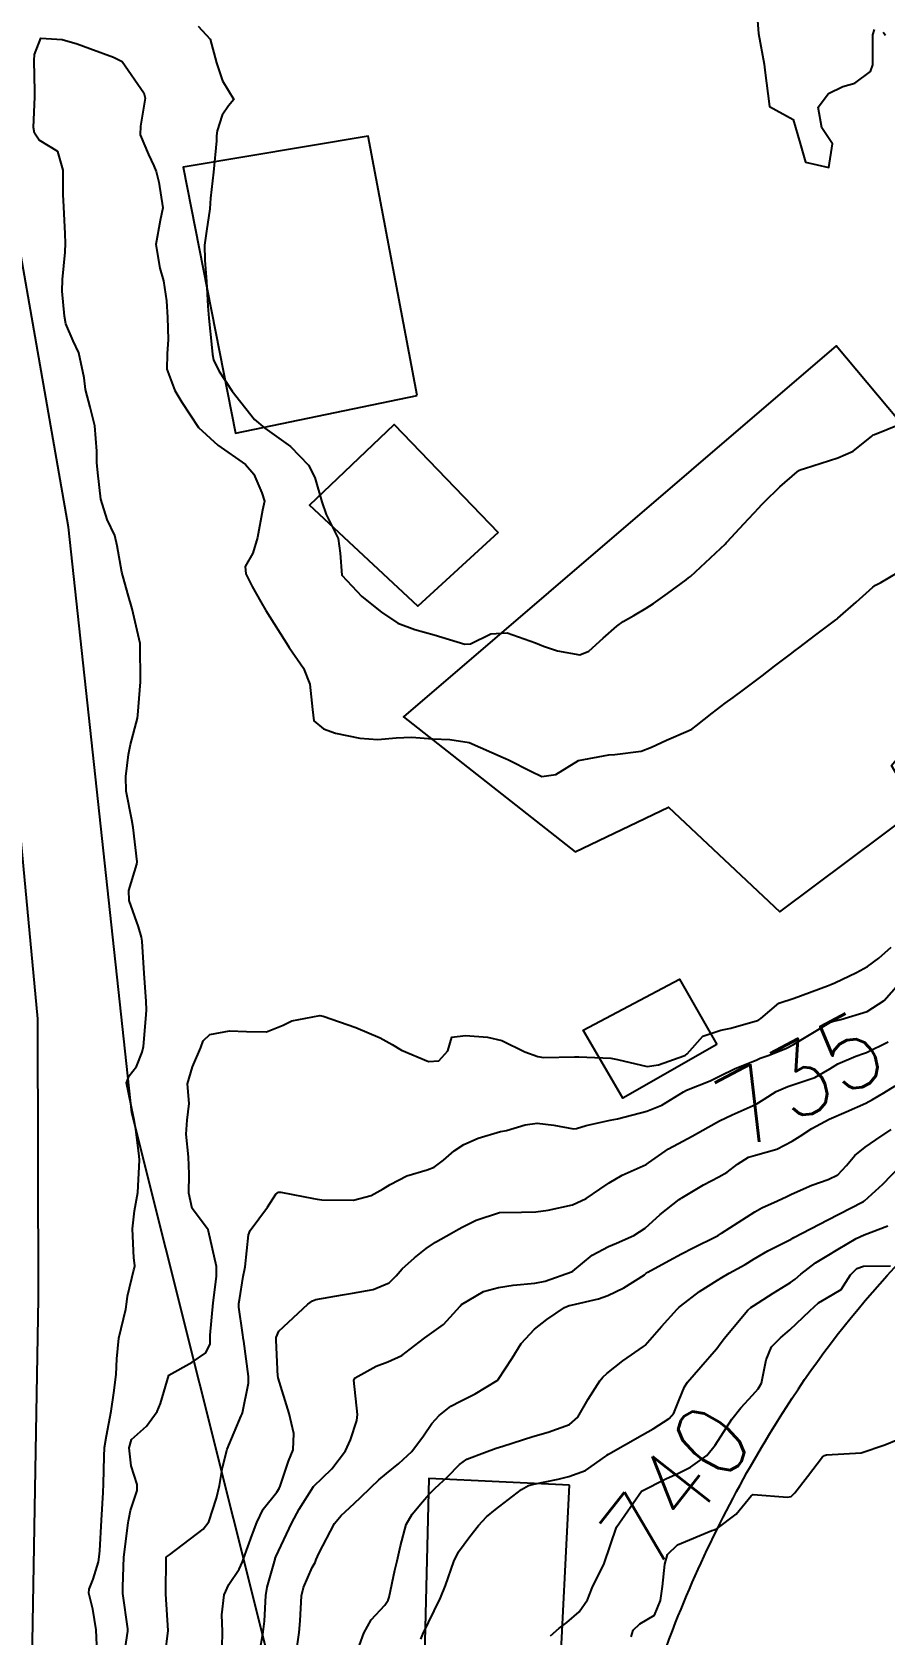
# Model space of a CAD drawing. Header units: metres. Extents: x 318500 to 325275, y 7408834 to 7428799.
# Drawn here: x 323894.2 to 323941, y 7420332.6 to 7420420.6 of the extents above; entities that cross this region are included whole.
import ezdxf
from ezdxf.enums import TextEntityAlignment as Align

# ---------------------------------------------------------------- set-up
doc = ezdxf.new("R2010")
doc.units = ezdxf.units.M
doc.header["$MEASUREMENT"] = 0
for name, color, linetype in [('Canaleta de Drenagem', 151, 'Continuous'), ('Cotas', 45, 'Continuous'), ('Curvas de Nivel 1m', 11, 'Continuous'), ('Curvas de Nivel 5m', 15, 'Continuous'), ('Divisas', 45, 'Continuous'), ('Edificações', 30, 'Continuous'), ('Vias Primárias', 230, 'Continuous')]:
    doc.layers.add(name, color=color, linetype=linetype)
doc.styles.add('Style-STANDARD', font='STANDARD.shx')

msp = doc.modelspace()

# ---------------------------------------------------------------- linework, layer by layer
at = {"layer": 'Canaleta de Drenagem'}
msp.add_lwpolyline([(323891.916, 7420394.739), (323892.932, 7420383.223), (323894.503, 7420366.435), (323894.543, 7420351.101), (323894.195, 7420331.224), (323894.083, 7420323.289), (323892.767, 7420306.564), (323891.672, 7420295.265), (323889.429, 7420281.531), (323886.764, 7420268.889), (323883.929, 7420253.928), (323876.895, 7420228.129), (323870.146, 7420208.276), (323866.963, 7420198.976)], dxfattribs=at)
at = {"layer": 'Curvas de Nivel 1m', "flags": 128}
for points, elevation in [([(323897.801, 7420331.234), (323897.732, 7420332.937), (323897.537, 7420334.066), (323897.326, 7420334.943), (323897.339, 7420335.158), (323897.561, 7420335.701), (323897.851, 7420336.66), (323897.892, 7420336.935), (323897.916, 7420337.268), (323898.017, 7420338.934), (323898.1, 7420340.456), (323898.128, 7420340.933), (323898.154, 7420342.431), (323898.183, 7420342.932), (323898.297, 7420343.561), (323898.545, 7420344.927), (323898.686, 7420345.934), (323898.822, 7420346.923), (323898.853, 7420347.793), (323898.963, 7420348.922), (323899.352, 7420350.512), (323899.411, 7420350.915), (323899.445, 7420351.235), (323899.786, 7420352.667), (323899.844, 7420352.855), (323899.845, 7420352.909), (323899.796, 7420353.336), (323899.719, 7420354.912), (323899.83, 7420355.905), (323900.013, 7420356.917), (323900.094, 7420358.689), (323900.074, 7420358.917), (323899.892, 7420360.375), (323899.806, 7420360.921), (323899.767, 7420361.055), (323899.378, 7420362.925), (323899.53, 7420363.32), (323899.934, 7420363.831), (323900.247, 7420364.614), (323900.31, 7420364.915), (323900.454, 7420366.431), (323900.477, 7420366.913), (323900.47, 7420367.398), (323900.35, 7420368.915), (323900.239, 7420370.705), (323900.21, 7420370.917), (323900.038, 7420371.476), (323899.533, 7420372.925), (323899.515, 7420373.476), (323899.955, 7420374.921), (323899.963, 7420375.04), (323899.755, 7420376.924), (323899.68, 7420377.358), (323899.373, 7420378.928), (323899.347, 7420379.729), (323899.499, 7420380.927), (323899.603, 7420381.491), (323899.985, 7420382.922), (323900.016, 7420383.098), (323900.15, 7420384.921), (323900.152, 7420384.979), (323900.144, 7420386.921), (323900.133, 7420387.03), (323899.699, 7420388.926), (323899.466, 7420389.74), (323899.123, 7420390.932), (323898.874, 7420392.372), (323898.746, 7420392.936), (323898.333, 7420393.83), (323897.971, 7420394.946), (323897.806, 7420396.39), (323897.764, 7420396.949), (323897.755, 7420397.574), (323897.657, 7420398.951), (323897.386, 7420399.985), (323897.143, 7420400.959), (323897.072, 7420401.596), (323896.777, 7420402.965), (323896.46, 7420403.615), (323896.057, 7420404.56), (323895.986, 7420404.977), (323895.867, 7420406.346), (323895.875, 7420406.98), (323896.033, 7420408.485), (323896.048, 7420408.977), (323896.029, 7420409.487), (323895.951, 7420410.979), (323895.906, 7420411.644), (323895.906, 7420412.98), (323895.613, 7420413.998), (323894.606, 7420414.633), (323894.345, 7420415.003), (323894.297, 7420415.321), (323894.354, 7420417.003), (323894.359, 7420417.289), (323894.326, 7420419.003), (323894.344, 7420419.333), (323894.682, 7420420.217), (323895.855, 7420420.156), (323896.679, 7420419.906), (323897.371, 7420419.654), (323898.672, 7420419.186), (323899.14, 7420418.935), (323900.339, 7420417.228), (323900.408, 7420416.922), (323900.148, 7420415.394), (323900.144, 7420414.925), (323900.599, 7420413.837), (323900.893, 7420413.215), (323901.005, 7420412.914), (323901.165, 7420412.327), (323901.373, 7420410.908), (323901.239, 7420410.221), (323900.987, 7420408.913), (323901.215, 7420407.607), (323901.406, 7420406.907), (323901.575, 7420405.823), (323901.641, 7420404.903), (323901.675, 7420403.689), (323901.621, 7420402.902), (323901.604, 7420402.065), (323902.043, 7420400.896), (323902.421, 7420400.261), (323903.337, 7420398.876), (323904.386, 7420397.899), (323905.918, 7420396.845), (323906.365, 7420396.303), (323906.813, 7420395.292), (323906.958, 7420394.831), (323906.844, 7420394.331), (323906.568, 7420392.836), (323906.307, 7420391.974), (323905.896, 7420391.244), (323905.933, 7420390.844), (323906.283, 7420390.144), (323906.75, 7420389.306), (323907.025, 7420388.829), (323908.241, 7420386.889), (323908.296, 7420386.809), (323909.093, 7420385.662), (323909.431, 7420384.792), (323909.584, 7420383.404), (323909.659, 7420382.788), (323910.183, 7420382.339), (323910.847, 7420382.107), (323912.176, 7420381.838), (323913.163, 7420381.757), (323914.177, 7420381.85), (323915.004, 7420381.891), (323916.176, 7420381.794), (323917.112, 7420381.754), (323918.174, 7420381.599), (323920.036, 7420380.778), (323920.161, 7420380.721), (323920.334, 7420380.647), (323921.553, 7420380.028), (323922.151, 7420379.729), (323922.924, 7420379.841), (323924.16, 7420380.6), (323925.824, 7420380.916), (323926.165, 7420380.934), (323927.602, 7420381.115), (323928.172, 7420381.331), (323928.988, 7420381.722), (323930.186, 7420382.229), (323930.373, 7420382.332), (323930.61, 7420382.514), (323931.495, 7420383.206), (323932.209, 7420383.743), (323932.642, 7420384.055), (323933.21, 7420384.475), (323934.228, 7420385.254), (323934.91, 7420385.777), (323935.796, 7420386.444), (323936.051, 7420386.633), (323936.245, 7420386.784), (323937.184, 7420387.499), (323938.269, 7420388.314), (323938.323, 7420388.355), (323938.39, 7420388.408), (323939.388, 7420389.289), (323940.296, 7420390.107), (323940.453, 7420390.223), (323940.741, 7420390.376), (323941.722, 7420390.95)], 732), ([(323903.32, 7420420.881), (323903.971, 7420420.159), (323904.319, 7420418.865), (323904.655, 7420417.881), (323905.265, 7420416.854), (323904.984, 7420416.507), (323904.627, 7420415.993), (323904.349, 7420415.129), (323904.326, 7420414.864), (323904.326, 7420414.583), (323904.155, 7420412.867), (323903.997, 7420411.44), (323903.955, 7420410.869), (323903.779, 7420409.634), (323903.667, 7420408.873), (323903.689, 7420408.04), (323903.767, 7420406.871), (323903.841, 7420405.518), (323903.897, 7420404.869), (323904.06, 7420403.262), (323904.094, 7420402.865), (323904.158, 7420402.575), (323904.441, 7420401.979), (323905.174, 7420400.853), (323906.407, 7420399.305), (323906.969, 7420398.831), (323908.385, 7420397.818), (323909.367, 7420396.795), (323909.703, 7420396.129), (323910.089, 7420394.784), (323910.34, 7420394.101), (323910.994, 7420392.773), (323911.107, 7420391.978), (323911.201, 7420390.771), (323912.283, 7420389.608), (323913.368, 7420388.744), (323914.261, 7420388.142), (323915.188, 7420387.784), (323916.252, 7420387.502), (323917.935, 7420386.993), (323918.245, 7420387.011), (323919.359, 7420387.558), (323920.254, 7420387.615), (323921.813, 7420387.06), (323922.244, 7420386.875), (323923.013, 7420386.612), (323924.238, 7420386.409), (323924.732, 7420386.593), (323925.516, 7420387.316), (323926.261, 7420387.975), (323926.61, 7420388.22), (323927.199, 7420388.556), (323927.87, 7420388.953), (323928.28, 7420389.219), (323929.05, 7420389.771), (323930.073, 7420390.522), (323930.204, 7420390.618), (323930.302, 7420390.704), (323932.219, 7420392.492), (323932.268, 7420392.543), (323932.322, 7420392.603), (323933.232, 7420393.581), (323934.048, 7420394.465), (323934.196, 7420394.619), (323934.355, 7420394.781), (323935.209, 7420395.609), (323936.16, 7420396.442), (323936.29, 7420396.532), (323936.381, 7420396.564), (323936.566, 7420396.622), (323938.388, 7420397.202), (323939.225, 7420397.568), (323940.249, 7420398.392), (323940.331, 7420398.461), (323940.402, 7420398.492), (323941.742, 7420399.038)], 731), ([(323899.162, 7420330.915), (323899.466, 7420332.857), (323899.468, 7420332.911), (323899.458, 7420332.974), (323899.194, 7420334.915), (323899.18, 7420335.291), (323899.245, 7420336.915), (323899.485, 7420338.798), (323899.496, 7420338.912), (323899.507, 7420339.006), (323899.609, 7420339.477), (323899.967, 7420340.565), (323899.972, 7420340.907), (323899.645, 7420341.927), (323899.529, 7420342.912), (323899.665, 7420343.363), (323900.48, 7420344.094), (323901.07, 7420344.896), (323901.245, 7420345.336), (323901.71, 7420346.89), (323902.988, 7420347.604), (323903.729, 7420348.126), (323903.973, 7420348.62), (323903.979, 7420348.856), (323903.972, 7420349.086), (323904.141, 7420350.854), (323904.322, 7420352.312), (323904.312, 7420352.855), (323903.891, 7420354.788), (323903.869, 7420354.86), (323903.821, 7420354.926), (323902.991, 7420356.032), (323902.812, 7420356.875), (323902.816, 7420357.915), (323902.789, 7420358.876), (323902.664, 7420360.103), (323902.711, 7420360.878), (323902.818, 7420361.786), (323902.729, 7420362.878), (323902.998, 7420363.811), (323903.465, 7420364.867), (323903.589, 7420365.232), (323903.961, 7420365.579), (323905.031, 7420365.783), (323905.964, 7420365.748), (323907.065, 7420365.722), (323907.969, 7420366.091), (323908.448, 7420366.328), (323909.978, 7420366.615), (323910.163, 7420366.592), (323911.968, 7420365.959), (323913.297, 7420365.403), (323913.954, 7420365.024), (323914.455, 7420364.722), (323915.941, 7420364.096), (323916.501, 7420364.135), (323916.996, 7420364.69), (323917.214, 7420365.434), (323917.963, 7420365.525), (323919.187, 7420365.437), (323919.959, 7420365.254), (323921.223, 7420364.631), (323921.946, 7420364.367), (323922.24, 7420364.323), (323923.946, 7420364.35), (323924.193, 7420364.35), (323925.946, 7420364.287), (323926.299, 7420364.21), (323927.939, 7420363.825), (323928.553, 7420363.922), (323929.948, 7420364.405), (323930.029, 7420364.438), (323930.122, 7420364.517), (323930.981, 7420365.489), (323931.97, 7420365.807), (323932.522, 7420365.932), (323933.978, 7420366.355), (323934.054, 7420366.384), (323934.156, 7420366.458), (323935.142, 7420367.295), (323935.991, 7420367.563), (323937.825, 7420368.239), (323937.999, 7420368.313), (323938.213, 7420368.407), (323939.412, 7420368.986), (323940.014, 7420369.309), (323940.626, 7420369.769), (323941.314, 7420370.367)], 733), ([(323901.506, 7420331.531), (323901.675, 7420332.888), (323901.55, 7420334.89), (323901.555, 7420336.89), (323901.56, 7420336.91), (323901.58, 7420336.931), (323901.744, 7420337.05), (323903.596, 7420338.447), (323903.907, 7420338.855), (323904.321, 7420340.148), (323904.484, 7420340.847), (323904.654, 7420341.836), (323904.907, 7420342.841), (323905.678, 7420344.66), (323905.727, 7420344.783), (323905.743, 7420344.829), (323906.072, 7420346.459), (323906.068, 7420346.826), (323905.817, 7420348.751), (323905.809, 7420348.829), (323905.744, 7420349.242), (323905.548, 7420350.623), (323905.547, 7420350.833), (323905.575, 7420351.021), (323905.782, 7420352.305), (323905.878, 7420352.75), (323905.895, 7420352.838), (323906.07, 7420354.583), (323906.175, 7420354.835), (323907.122, 7420356.11), (323907.57, 7420356.814), (323907.723, 7420356.931), (323907.842, 7420356.932), (323908.504, 7420356.8), (323909.635, 7420356.58), (323909.838, 7420356.544), (323910.098, 7420356.516), (323911.837, 7420356.492), (323912.807, 7420356.745), (323913.463, 7420357.118), (323913.849, 7420357.354), (323914.754, 7420357.819), (323915.862, 7420358.155), (323916.249, 7420358.311), (323916.771, 7420358.691), (323917.356, 7420359.207), (323917.883, 7420359.541), (323918.662, 7420359.895), (323919.894, 7420360.252), (323920.221, 7420360.319), (323921.243, 7420360.63), (323921.901, 7420360.718), (323922.809, 7420360.611), (323923.897, 7420360.411), (323924.064, 7420360.431), (323924.593, 7420360.59), (323925.903, 7420360.877), (323926.302, 7420360.962), (323927.908, 7420361.369), (323928.742, 7420361.702), (323929.919, 7420362.428), (323930.094, 7420362.517), (323931.38, 7420363.046), (323931.932, 7420363.311), (323932.727, 7420363.689), (323933.946, 7420364.197), (323934.133, 7420364.272), (323934.615, 7420364.453), (323935.568, 7420364.831), (323935.959, 7420365.035), (323936.825, 7420365.569), (323937.978, 7420366.256), (323938.087, 7420366.3), (323938.551, 7420366.401), (323939.985, 7420366.84), (323940.916, 7420367.446), (323941.73, 7420368.363)], 734), ([(323906.677, 7420331.65), (323906.885, 7420332.816), (323906.946, 7420333.398), (323907.018, 7420334.815), (323907.101, 7420335.271), (323907.529, 7420336.811), (323907.543, 7420336.847), (323907.581, 7420336.932), (323908.449, 7420338.797), (323908.854, 7420339.549), (323909.63, 7420340.78), (323910.65, 7420341.76), (323911.4, 7420342.754), (323911.666, 7420343.341), (323912.016, 7420344.407), (323912.06, 7420344.746), (323911.85, 7420346.616), (323911.915, 7420346.757), (323913.079, 7420347.38), (323913.723, 7420347.629), (323914.482, 7420347.966), (323915.423, 7420348.705), (323915.742, 7420348.937), (323916.767, 7420349.673), (323917.671, 7420350.681), (323917.711, 7420350.73), (323917.761, 7420350.775), (323918.958, 7420351.476), (323919.776, 7420351.698), (323920.586, 7420351.829), (323921.78, 7420351.942), (323922.341, 7420352.055), (323923.789, 7420352.561), (323923.818, 7420352.572), (323923.856, 7420352.599), (323924.914, 7420353.473), (323925.811, 7420353.953), (323926.245, 7420354.132), (323927.208, 7420354.549), (323927.824, 7420354.956), (323928.652, 7420355.712), (323929.693, 7420356.521), (323929.783, 7420356.579), (323929.841, 7420356.618), (323931.028, 7420357.326), (323931.859, 7420357.773), (323932.31, 7420358.037), (323932.892, 7420358.475), (323933.49, 7420358.851), (323933.878, 7420358.968), (323935.038, 7420359.293), (323935.889, 7420359.724), (323936.324, 7420360.003), (323936.964, 7420360.424), (323937.905, 7420360.928), (323938.841, 7420361.328), (323939.914, 7420361.804), (323940.288, 7420362.005), (323940.908, 7420362.37), (323941.52, 7420362.77)], 736), ([(323908.742, 7420332.021), (323908.856, 7420332.79), (323908.901, 7420333.418), (323908.984, 7420334.788), (323909.098, 7420335.246), (323909.573, 7420336.345), (323909.725, 7420336.63), (323909.791, 7420336.777), (323909.93, 7420337.121), (323910.781, 7420338.762), (323911.158, 7420339.205), (323911.613, 7420339.622), (323912.203, 7420340.162), (323912.783, 7420340.738), (323913.221, 7420341.15), (323913.641, 7420341.495), (323914.319, 7420342.051), (323915.034, 7420342.709), (323915.669, 7420343.573), (323916.122, 7420344.249), (323916.532, 7420344.691), (323917.176, 7420345.197), (323917.692, 7420345.475), (323918.502, 7420345.864), (323919.709, 7420346.606), (323919.737, 7420346.622), (323919.764, 7420346.649), (323920.532, 7420347.834), (323921.018, 7420348.631), (323921.748, 7420349.421), (323922.424, 7420349.942), (323923.399, 7420350.604), (323923.652, 7420350.71), (323923.762, 7420350.737), (323925.264, 7420351.082), (323925.77, 7420351.256), (323926.654, 7420351.68), (323927.788, 7420352.406), (323927.863, 7420352.465), (323927.968, 7420352.538), (323929.138, 7420353.189), (323929.805, 7420353.545), (323930.451, 7420353.87), (323931.707, 7420354.492), (323931.821, 7420354.553), (323932.012, 7420354.678), (323933.834, 7420355.855), (323934.227, 7420356.065), (323935.08, 7420356.448), (323935.594, 7420356.693), (323935.846, 7420356.821), (323936.958, 7420357.319), (323937.858, 7420357.618), (323938.383, 7420357.882), (323938.867, 7420358.395), (323939.318, 7420358.949), (323939.885, 7420359.394), (323940.47, 7420359.795), (323941.303, 7420360.366)], 737), ([(323912.164, 7420332.093), (323912.407, 7420332.741), (323912.799, 7420333.47), (323913.543, 7420334.279), (323913.728, 7420334.547), (323913.784, 7420334.726), (323914.089, 7420336.205), (323914.227, 7420336.72), (323914.408, 7420337.538), (323914.723, 7420338.713), (323915.046, 7420339.271), (323915.619, 7420339.954), (323915.968, 7420340.351), (323916.317, 7420340.69), (323916.993, 7420341.327), (323917.65, 7420342.003), (323918.042, 7420342.287), (323919.015, 7420342.66), (323919.662, 7420342.885), (323920.017, 7420342.998), (323921.669, 7420343.528), (323922.506, 7420343.777), (323923.676, 7420344.194), (323924.124, 7420344.593), (323924.699, 7420345.581), (323925.343, 7420346.576), (323925.505, 7420346.781), (323925.716, 7420346.993), (323926.597, 7420347.686), (323927.739, 7420348.463), (323927.782, 7420348.497), (323927.816, 7420348.539), (323928.725, 7420349.555), (323929.582, 7420350.522), (323929.671, 7420350.612), (323929.762, 7420350.686), (323930.803, 7420351.476), (323931.784, 7420352.107), (323932.023, 7420352.25), (323932.432, 7420352.48), (323933.307, 7420352.958), (323933.802, 7420353.273), (323934.544, 7420353.717), (323935.819, 7420354.355), (323935.876, 7420354.382), (323935.974, 7420354.438), (323937.83, 7420355.405), (323939.719, 7420356.382), (323939.793, 7420356.428), (323939.841, 7420356.463), (323940.853, 7420357.373), (323941.811, 7420358.361)], 738), ([(323915.517, 7420332.423), (323915.635, 7420332.698), (323916.255, 7420333.974), (323916.599, 7420334.684), (323916.882, 7420335.358), (323917.339, 7420336.674), (323917.585, 7420337.199), (323918.208, 7420338.05), (323918.677, 7420338.659), (323919.13, 7420339.132), (323919.613, 7420339.534), (323921.039, 7420340.629), (323921.418, 7420340.838), (323921.634, 7420340.904), (323923.047, 7420341.198), (323923.641, 7420341.334), (323924.558, 7420341.675), (323925.658, 7420342.452), (323925.72, 7420342.508), (323925.809, 7420342.568), (323927.671, 7420343.63), (323928.26, 7420343.949), (323929.137, 7420344.525), (323929.391, 7420344.816), (323929.695, 7420345.544), (323929.972, 7420346.25), (323930.14, 7420346.514), (323930.88, 7420347.345), (323931.738, 7420348.336), (323931.797, 7420348.431), (323931.838, 7420348.489), (323932.162, 7420348.901), (323933.459, 7420350.465), (323933.619, 7420350.605), (323933.764, 7420350.696), (323934.836, 7420351.388), (323935.783, 7420351.968), (323936.053, 7420352.169), (323936.358, 7420352.431), (323937.166, 7420353.053), (323937.805, 7420353.44), (323938.412, 7420353.8), (323939.382, 7420354.387), (323939.822, 7420354.594), (323941.118, 7420355.076)], 739), ([(323927.051, 7420332.547), (323927.157, 7420332.914), (323927.531, 7420333.254), (323928.334, 7420333.737), (323928.662, 7420334.529), (323928.778, 7420335.312), (323928.903, 7420336.527), (323929.051, 7420337.059), (323929.591, 7420337.591), (323931.478, 7420338.371), (323931.599, 7420338.411), (323931.761, 7420338.488), (323932.809, 7420339.275), (323933.627, 7420340.271), (323933.743, 7420340.344), (323935.626, 7420340.201), (323935.818, 7420340.246), (323936.034, 7420340.434), (323936.728, 7420341.339), (323937.542, 7420342.412), (323937.661, 7420342.497), (323937.77, 7420342.518), (323939.663, 7420342.632), (323940.954, 7420343.08), (323941.67, 7420343.359)], 741)]:
    msp.add_lwpolyline(points, dxfattribs=dict(at, elevation=elevation))
at = {"layer": 'Curvas de Nivel 5m', "flags": 128}
for points, elevation in [([(323933.989, 7420421.196), (323934.04, 7420420.477), (323934.35, 7420418.798), (323934.39, 7420418.473), (323934.64, 7420416.47), (323935.944, 7420415.762), (323936.311, 7420414.445), (323936.605, 7420413.415), (323937.89, 7420413.132), (323938.094, 7420414.418), (323937.508, 7420415.306), (323937.307, 7420416.43), (323937.881, 7420417.192), (323938.657, 7420417.568), (323939.316, 7420417.747), (323940.181, 7420418.395), (323940.305, 7420418.765), (323940.298, 7420420.394), (323940.393, 7420420.703)], 730), ([(323940.871, 7420420.557), (323941.007, 7420420.385)], 730), ([(323904.626, 7420331.958), (323904.646, 7420332.843), (323904.62, 7420333.757), (323904.741, 7420334.842), (323904.988, 7420335.409), (323905.572, 7420336.264), (323905.75, 7420336.656), (323905.81, 7420336.828), (323906.273, 7420338.144), (323906.529, 7420338.821), (323906.876, 7420339.552), (323907.625, 7420340.483), (323907.761, 7420340.675), (323907.816, 7420340.807), (323908.274, 7420342.177), (323908.527, 7420342.797), (323908.561, 7420343.688), (323908.312, 7420344.801), (323907.709, 7420346.745), (323907.694, 7420346.81), (323907.69, 7420346.83), (323907.588, 7420348.812), (323907.598, 7420348.955), (323907.745, 7420349.302), (323909.332, 7420350.786), (323909.575, 7420350.97), (323909.764, 7420351.038), (323911.234, 7420351.299), (323911.769, 7420351.393), (323912.914, 7420351.602), (323913.778, 7420351.962), (323914.165, 7420352.344), (323914.501, 7420352.719), (323915.175, 7420353.334), (323915.807, 7420353.836), (323916.321, 7420354.187), (323917.201, 7420354.686), (323917.595, 7420354.91), (323917.824, 7420355.039), (323918.559, 7420355.401), (323919.832, 7420355.809), (323921.039, 7420355.838), (323921.832, 7420355.853), (323922.505, 7420355.942), (323923.836, 7420356.24), (323924.579, 7420356.589), (323925.331, 7420357.095), (323925.853, 7420357.44), (323926.564, 7420357.855), (323927.869, 7420358.452), (323927.925, 7420358.484), (323928.007, 7420358.539), (323929.109, 7420359.3), (323929.888, 7420359.73), (323930.404, 7420360.001), (323931.283, 7420360.499), (323931.903, 7420360.84), (323932.595, 7420361.168), (323933.913, 7420361.755), (323934.342, 7420362.03), (323935.01, 7420362.449), (323935.638, 7420362.729), (323935.926, 7420362.821), (323937.126, 7420363.228), (323937.939, 7420363.704), (323938.379, 7420363.968), (323939.371, 7420364.389), (323939.801, 7420364.534), (323939.953, 7420364.588), (323941.151, 7420365.179)], 735), ([(323922.631, 7420332.603), (323923.111, 7420333.012), (323923.531, 7420333.334), (323924.2, 7420333.924), (323924.657, 7420334.579), (323924.911, 7420335.229), (323925.58, 7420336.57), (323926.254, 7420338.56), (323927.63, 7420340.54), (323928.955, 7420341.212), (323929.645, 7420341.514), (323930.311, 7420341.849), (323931.194, 7420342.497), (323931.666, 7420343.056), (323932.579, 7420344.477), (323933.062, 7420345.097), (323933.7, 7420345.79), (323934.023, 7420346.139), (323934.195, 7420346.455), (323934.45, 7420347.732), (323934.741, 7420348.45), (323935.241, 7420348.95), (323935.749, 7420349.383), (323936.845, 7420350.424), (323937.329, 7420350.855), (323937.771, 7420351.124), (323938.574, 7420351.602), (323939.083, 7420352.391), (323939.43, 7420352.751), (323939.797, 7420352.871), (323941.271, 7420352.892)], 740)]:
    msp.add_lwpolyline(points, dxfattribs=dict(at, elevation=elevation))
at = {"layer": 'Divisas'}
msp.add_lwpolyline([(323896.949, 7420268.507), (323904.734, 7420324.175), (323907.112, 7420331.586), (323899.672, 7420361.275), (323896.207, 7420393.402), (323891.642, 7420419.43), (323888.777, 7420435.708), (323883.928, 7420446.291), (323880.258, 7420455.532)], dxfattribs=at)
at = {"layer": 'Edificações'}
for points in [[(323915.316, 7420400.616), (323912.637, 7420414.844), (323902.501, 7420413.149), (323905.359, 7420398.554), (323915.316, 7420400.616)], [(323948.085, 7420387.077), (323958.754, 7420392.335), (323957.21, 7420395.631), (323967.387, 7420401.1), (323963.031, 7420409.663), (323941.693, 7420399.286), (323938.301, 7420403.349), (323914.568, 7420382.991), (323923.981, 7420375.597), (323929.105, 7420378.051), (323935.212, 7420372.301), (323942.73, 7420377.939), (323941.326, 7420380.323), (323943.853, 7420383.408), (323948.085, 7420387.077)], [(323919.762, 7420393.118), (323915.356, 7420389.072), (323909.426, 7420394.613), (323914.07, 7420399.029), (323919.762, 7420393.118)], [(323931.757, 7420365.021), (323926.599, 7420362.089), (323924.42, 7420365.821), (323929.712, 7420368.619), (323931.757, 7420365.021)], [(323923.677, 7420340.855), (323915.967, 7420341.229), (323915.685, 7420330.058), (323923.115, 7420329.592), (323923.677, 7420340.855)]]:
    msp.add_lwpolyline(points, close=True, dxfattribs=at)
at = {"layer": 'Vias Primárias'}
for points in [[(323415.833, 7419583.302), (323419.047, 7419572.746), (323421.03, 7419562.086), (323421.351, 7419557.374), (323421.618, 7419546.016), (323420.655, 7419534.774), (323419.854, 7419529.552), (323419.495, 7419524.986, 0.238184), (323422.135, 7419522.665), (323425.333, 7419521.775), (323439.384, 7419519.04), (323447.038, 7419517.341, 0.392019), (323449.506, 7419518.783), (323449.894, 7419520.081), (323454.112, 7419536.783), (323456.933, 7419548.508), (323462.14, 7419572.405), (323463.204, 7419579.599, 0.075507), (323463.151, 7419593.445, 0), (323461.926, 7419601.304, 0.173993), (323443.828, 7419629.608, 0.279998), (323404.325, 7419640.182, 0.277838)], [(323934.92, 7420316.776, 0), (323936.242, 7420308.849)], [(323715.644, 7420145.548, 0), (323709.04, 7420132.939)], [(323939.281, 7420278.615, 0), (323933.27, 7420270.921)], [(323840.737, 7420005.613, 0), (323839.679, 7420000.995, -0.226003)], [(323831.088, 7420001.787, 0), (323833.844, 7420008.443, 0.220888)], [(323927.417, 7420317.977, -0.122987), (323929.49, 7420333.329, -0.04556), (323935.224, 7420344.616, -0.087042), (323948.192, 7420358.97), (323955.085, 7420364.346), (323970.809, 7420376.169), (323987.57, 7420388.425), (323996.313, 7420394.968, 0.137348), (324009.225, 7420408.402), (324011.752, 7420415.641, 0.081264), (324013.39, 7420423.179), (324013.863, 7420432.297), (324013.922, 7420443.951), (324014.275, 7420451.487, -0.089316), (324018.415, 7420467.93), (324024.07, 7420484.547), (324026.399, 7420492.655), (324028.385, 7420502.082, 0.075008)]]:
    msp.add_lwpolyline(points, format="xyb", dxfattribs=at)

# ---------------------------------------------------------------- texts
at = {"layer": 'Cotas', "style": 'Style-STANDARD'}
for s, rotation, p in [('735', 28.05184, (323936.304, 7420363.137, 735)), ('740', 51.75249, (323929.509, 7420340.836, 740))]:
    msp.add_text(s, height=4, rotation=rotation, dxfattribs=at).set_placement(p, align=Align.MIDDLE_CENTER)

doc.saveas('drawing.dxf')
